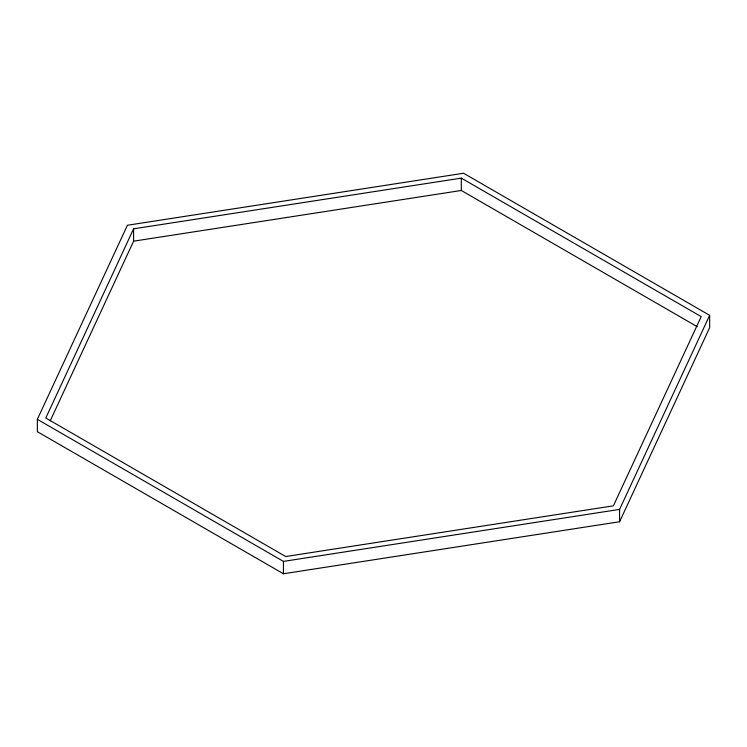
<?xml version="1.0" encoding="UTF-8"?>
<svg xmlns="http://www.w3.org/2000/svg" width="747" height="747" viewBox="0 0 747 747"><rect width="100%" height="100%" fill="white"/><g stroke="black" fill="none" stroke-linecap="round" stroke-linejoin="round"><path stroke-width="1.12" d="M37.35 419.328L127.42 225.249L463.57 173.248L709.65 315.318L709.65 327.672L619.58 521.751L283.43 573.752L37.35 431.682L37.35 419.328L283.43 561.399L619.58 509.398L709.65 315.318M133.601 228.815L45.791 418.021L285.69 556.524L613.399 505.831L701.209 316.625L461.31 178.122L133.601 228.815L133.601 241.169L50.208 420.86M133.601 241.169L461.31 190.476L697.184 326.654M619.58 509.398L619.58 521.751M461.31 178.122L461.31 190.476M283.43 561.399L283.43 573.752"/></g></svg>
